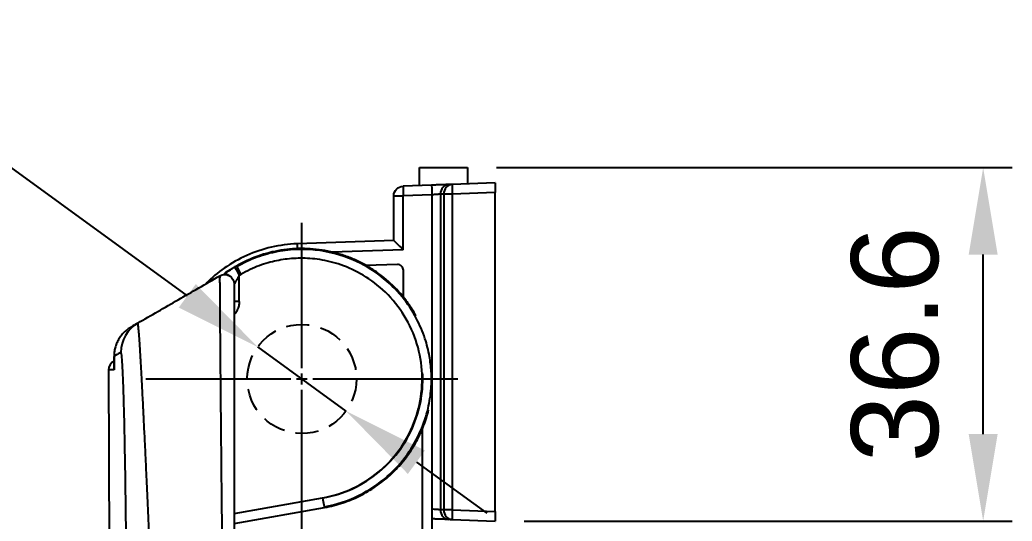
# Model space of a CAD drawing. Header units: millimetres. Extents: x 1301 to 1721, y -207 to 90.
# Drawn here: x 1509.68 to 1543.9, y 34.04 to 51.34 of the extents above; entities that cross this region are included whole.
import ezdxf

# ---------------------------------------------------------------- set-up
doc = ezdxf.new("R2010")
doc.units = ezdxf.units.MM
doc.linetypes.add('CENTER2', pattern=[28.575, 19.05, -3.175, 3.175, -3.175])
doc.linetypes.add('HIDDEN2', pattern=[4.7625, 3.175, -1.5875])
for name, color, linetype in [('Center', 1, 'CENTER2'), ('DIM', 5, 'Continuous'), ('hidden', 2, 'HIDDEN2')]:
    doc.layers.add(name, color=color, linetype=linetype)
doc.styles.get("Standard").update_dxf_attribs({"font": 'arial.ttf'})
doc.dimstyles.new('사본 Standard', dxfattribs={"dimtxt": 2.5, "dimasz": 3, "dimexe": 1, "dimexo": 1, "dimgap": 0.9, "dimtad": 1, "dimdec": 1, "dimdsep": 46, "dimtxsty": 'Standard', "dimcen": 0.09, "dimclrd": 3, "dimclre": 3, "dimclrt": 2, "dimadec": 0, "dimazin": 0, "dimtfac": 1, "dimtdec": 1, "dimtmove": 0, "dimatfit": 3, "dimfxl": 1.25, "dimtolj": 1, "dimtzin": 0, "dimarcsym": 1})

# ---------------------------------------------------------------- blocks, each defined once
blk = doc.blocks.new('*D27')
at = {"layer": 'Defpoints', "color": 0, "transparency": 16777216}
for p in [(1525.124, 46.237), (1542.904, 46.237), (1526.072, 34.042)]:
    blk.add_point(p, dxfattribs=at)
at = {"layer": 'DIM', "linetype": 'ByBlock', "lineweight": -2, "transparency": 16777216}
for p, q in [((1526.124, 46.237), (1543.904, 46.237)), ((1542.904, 37.042), (1542.904, 43.237)), ((1527.072, 34.042), (1543.904, 34.042))]:
    blk.add_line(p, q, dxfattribs=at)
at = {"layer": 'DIM', "transparency": 16777216}
for points in [[(1542.404, 43.237), (1543.404, 43.237), (1542.904, 46.237)], [(1542.404, 37.042), (1543.404, 37.042), (1542.904, 34.042)]]:
    blk.add_solid(points, dxfattribs=at)
at = {"layer": 'DIM', "transparency": 16777216, "insert": (1539.871, 40.139), "char_height": 3, "attachment_point": 5, "rotation": 90}
blk.add_mtext('\\A1;36.6', dxfattribs=at)
blk = doc.blocks.new('*D28')
at = {"layer": 'Defpoints', "color": 0, "transparency": 16777216}
for p in [(1517.882, 40.051), (1520.929, 37.838)]:
    blk.add_point(p, dxfattribs=at)
at = {"layer": 'DIM', "linetype": 'ByBlock', "lineweight": -2, "transparency": 16777216}
for p, q in [((1486.698, 62.705), (1515.455, 41.815)), ((1520.929, 37.838), (1517.882, 40.051)), ((1523.356, 36.074), (1525.783, 34.311))]:
    blk.add_line(p, q, dxfattribs=at)
at = {"layer": 'DIM', "transparency": 16777216}
for points in [[(1515.748, 42.219), (1515.161, 41.41), (1517.882, 40.051)], [(1523.65, 36.479), (1523.062, 35.67), (1520.929, 37.838)]]:
    blk.add_solid(points, dxfattribs=at)
at = {"layer": 'DIM', "transparency": 16777216, "insert": (1493.275, 61.778), "char_height": 3, "attachment_point": 5, "rotation": 324.0038}
blk.add_mtext('\\A1;∅3.8', dxfattribs=at)
blk = doc.blocks.new('*U29')
at = {"layer": 'Center', "color": 0, "transparency": 16777216}
for p, q in [((0, 0.377), (0, 5.383)), ((-5.383, 0), (-0.377, 0)), ((0.377, 0), (5.383, 0)), ((0, -5.383), (0, -0.377))]:
    blk.add_line(p, q, dxfattribs=at)
at = {"layer": 'Center', "color": 0, "linetype": 'Continuous', "transparency": 16777216}
for p, q in [((-0.188, 0), (0.188, 0)), ((0, -0.188), (0, 0.188))]:
    blk.add_line(p, q, dxfattribs=at)

msp = doc.modelspace()

# ---------------------------------------------------------------- linework, layer by layer
at = {"extrusion": (-1, -2.22045e-16, 0)}
for p, q in [((1523.458, 45.618), (1523.458, 46.237)), ((1523.458, 46.237), (1525.124, 46.237)), ((1525.124, 46.237), (1525.124, 45.676)), ((1523.881, 45.632), (1522.896, 45.598)), ((1524.588, 45.657), (1524.472, 45.653)), ((1526.072, 45.709), (1524.588, 45.657)), ((1526.072, 45.709), (1526.072, 45.376)), ((1522.574, 45.265), (1522.905, 45.265)), ((1523.89, 45.299), (1522.905, 45.265)), ((1522.905, 43.403), (1522.905, 45.265)), ((1523.89, 45.299), (1523.89, 39.051)), ((1524.302, 45.324), (1524.185, 45.32)), ((1524.185, 45.32), (1524.185, 34.431)), ((1524.302, 45.324), (1524.302, 34.427)), ((1524.594, 45.324), (1524.302, 45.324)), ((1526.072, 45.376), (1524.594, 45.324)), ((1524.594, 45.324), (1524.594, 34.427)), ((1526.072, 34.376), (1526.072, 45.376)), ((1522.574, 43.725), (1519.243, 43.608)), ((1522.905, 43.403), (1520.441, 43.317)), ((1517.155, 42.842), (1517.098, 42.809)), ((1522.701, 42.895), (1521.595, 42.857)), ((1517.305, 42.553), (1517.247, 42.52)), ((1517.247, 41.62), (1517.247, 42.52)), ((1522.908, 41.765), (1522.908, 42.695)), ((1517.247, 41.62), (1517.072, 41.62)), ((1512.737, 39.259), (1513.342, -102.722)), ((1523.905, 33.06), (1523.905, 38.945)), ((1523.569, 33.039), (1523.569, 37.255)), ((1517.072, 34.305), (1520.112, 34.841)), ((1517.072, 33.964), (1520.187, 34.513)), ((1524.302, 34.427), (1524.185, 34.431)), ((1524.594, 34.427), (1524.302, 34.427)), ((1524.594, 34.427), (1526.072, 34.376)), ((1526.072, 34.376), (1526.072, 34.042)), ((1524.588, 34.094), (1524.472, 34.098)), ((1524.588, 34.094), (1526.072, 34.042))]:
    msp.add_line(p, q, dxfattribs=at)
at = {"extrusion": (0, 0, -1)}
for centre, start, end in [((-1522.908, 45.265), 0, 88), ((-1516.739, 42.216), 60, 180)]:
    msp.add_arc(centre, 0.333, start, end, dxfattribs=at)
for centre, radius, start, end in [((1522.708, 42.695), 0.2, 0, 92), ((1513.071, 39.261), 0.333, 115.6913, 180.2438)]:
    msp.add_arc(centre, radius, start, end)
for centre, major_axis, ratio, start_param, end_param in [((1522.908, 45.265), (0.012, -0.333), 0.008721, 3.141593, 4.712084), ((1523.893, 45.299), (0.012, -0.333), 0.008721, 3.141593, 4.712087), ((1524.483, 45.32), (0.012, -0.333), 0.894318, 3.141593, 4.681167), ((1524.6, 45.324), (0.012, -0.333), 0.894318, 3.141593, 4.681169), ((1524.6, 45.324), (0.012, -0.333), 0.017442, 3.141593, 4.71178), ((1519.254, 43.275), (0.012, -0.333), 0.008721, 3.141593, 4.193871), ((1522.908, 43.403), (-0.333, 0.322), 0.004361, 6.283184, 7.849466), ((1517.265, 42.52), (0.167, -0.289), 0.04534, 3.141593, 4.686218), ((1517.322, 42.553), (-0.167, 0.289), 0.04534, 0, 1.544625), ((1514.331, 39.864), (-0.583, 1.01), 0.999825, 0, 1.048887), ((1520.129, 34.841), (0.058, -0.328), 0.051543, 4.703301, 6.283185), ((1524.483, 34.431), (-0.012, -0.333), 0.894318, 4.743609, 6.283185), ((1524.6, 34.427), (0.012, 0.333), 0.894318, 1.602016, 3.141593), ((1524.6, 34.427), (-0.012, -0.333), 0.017442, 4.712998, 6.283185)]:
    msp.add_ellipse(centre, major_axis=major_axis, ratio=ratio, start_param=start_param, end_param=end_param)
for points, degree, knots in [([(1524.472, 45.653), (1524.47, 45.653), (1524.468, 45.653), (1524.465, 45.653), (1524.461, 45.653), (1524.458, 45.653), (1524.454, 45.652), (1524.451, 45.652), (1524.447, 45.652), (1524.443, 45.652), (1524.439, 45.652), (1524.435, 45.652), (1524.431, 45.652), (1524.426, 45.651), (1524.422, 45.651), (1524.418, 45.651), (1524.413, 45.651), (1524.409, 45.651), (1524.404, 45.651), (1524.399, 45.65), (1524.394, 45.65), (1524.389, 45.65), (1524.384, 45.65), (1524.379, 45.65), (1524.374, 45.65), (1524.368, 45.649), (1524.363, 45.649), (1524.357, 45.649), (1524.352, 45.649), (1524.346, 45.649), (1524.34, 45.648), (1524.334, 45.648), (1524.328, 45.648), (1524.322, 45.648), (1524.316, 45.648), (1524.309, 45.647), (1524.303, 45.647), (1524.296, 45.647), (1524.29, 45.647), (1524.283, 45.646), (1524.276, 45.646), (1524.269, 45.646), (1524.262, 45.646), (1524.255, 45.645), (1524.248, 45.645), (1524.241, 45.645), (1524.233, 45.645), (1524.226, 45.644), (1524.218, 45.644), (1524.211, 45.644), (1524.203, 45.644), (1524.195, 45.643), (1524.187, 45.643), (1524.179, 45.643), (1524.171, 45.642), (1524.163, 45.642), (1524.155, 45.642), (1524.147, 45.642), (1524.138, 45.641), (1524.13, 45.641), (1524.123, 45.641), (1524.116, 45.641), (1524.109, 45.64), (1524.101, 45.64), (1524.093, 45.64), (1524.085, 45.639), (1524.076, 45.639), (1524.067, 45.639), (1524.057, 45.639), (1524.047, 45.638), (1524.037, 45.638), (1524.026, 45.637), (1524.015, 45.637), (1524.003, 45.637), (1523.991, 45.636), (1523.979, 45.636), (1523.966, 45.635), (1523.953, 45.635), (1523.939, 45.634), (1523.925, 45.634), (1523.911, 45.633), (1523.896, 45.633), (1523.886, 45.633), (1523.881, 45.632)], 3, [0, 0, 0, 0, 0.00985, 0.019751, 0.029703, 0.039706, 0.049759, 0.059863, 0.070017, 0.080221, 0.090476, 0.10078, 0.111134, 0.121537, 0.131989, 0.142491, 0.153041, 0.16364, 0.174287, 0.184982, 0.195725, 0.206516, 0.217354, 0.228239, 0.239172, 0.25015, 0.261175, 0.272247, 0.283364, 0.294528, 0.305739, 0.316997, 0.328301, 0.339652, 0.35105, 0.362495, 0.373987, 0.385526, 0.397112, 0.408746, 0.420427, 0.432155, 0.443931, 0.455754, 0.467625, 0.479543, 0.491509, 0.503523, 0.515585, 0.527695, 0.539852, 0.552058, 0.564313, 0.576615, 0.588966, 0.601366, 0.613814, 0.626312, 0.638858, 0.651453, 0.661005, 0.671067, 0.681639, 0.692721, 0.704313, 0.716415, 0.729028, 0.742152, 0.755788, 0.769934, 0.784591, 0.799758, 0.815435, 0.831622, 0.848317, 0.865519, 0.883227, 0.901439, 0.920154, 0.939371, 0.959085, 0.979296, 1, 1, 1, 1]), ([(1524.185, 45.32), (1524.184, 45.32), (1524.183, 45.32), (1524.18, 45.32), (1524.177, 45.319), (1524.175, 45.319), (1524.172, 45.319), (1524.169, 45.319), (1524.166, 45.319), (1524.163, 45.318), (1524.16, 45.318), (1524.157, 45.318), (1524.153, 45.318), (1524.15, 45.317), (1524.146, 45.317), (1524.143, 45.317), (1524.139, 45.317), (1524.135, 45.316), (1524.131, 45.316), (1524.127, 45.316), (1524.123, 45.316), (1524.119, 45.315), (1524.114, 45.315), (1524.11, 45.315), (1524.105, 45.314), (1524.101, 45.314), (1524.096, 45.314), (1524.091, 45.313), (1524.086, 45.313), (1524.081, 45.313), (1524.076, 45.312), (1524.071, 45.312), (1524.066, 45.312), (1524.061, 45.311), (1524.056, 45.311), (1524.051, 45.311), (1524.046, 45.31), (1524.041, 45.31), (1524.035, 45.309), (1524.029, 45.309), (1524.022, 45.308), (1524.016, 45.308), (1524.009, 45.307), (1524.001, 45.307), (1523.994, 45.306), (1523.986, 45.306), (1523.978, 45.305), (1523.969, 45.305), (1523.96, 45.304), (1523.951, 45.303), (1523.941, 45.303), (1523.932, 45.302), (1523.922, 45.301), (1523.911, 45.301), (1523.901, 45.3), (1523.893, 45.299), (1523.89, 45.299)], 3, [0, 0, 0, 0, 0.014513, 0.029117, 0.043813, 0.0586, 0.073479, 0.088449, 0.103511, 0.118664, 0.133909, 0.149245, 0.164673, 0.180193, 0.195804, 0.211507, 0.227302, 0.243188, 0.259166, 0.275236, 0.291397, 0.30765, 0.323995, 0.340432, 0.35696, 0.37358, 0.390292, 0.407095, 0.423991, 0.440978, 0.458057, 0.475228, 0.49249, 0.506766, 0.521751, 0.537443, 0.553843, 0.570952, 0.588769, 0.607294, 0.626527, 0.646468, 0.667117, 0.688475, 0.71054, 0.733314, 0.756796, 0.780986, 0.805884, 0.831491, 0.857805, 0.884828, 0.912559, 0.940998, 0.970145, 1, 1, 1, 1]), ([(1519.243, 43.608), (1518.944, 43.598), (1518.647, 43.559), (1518.065, 43.424), (1517.78, 43.329), (1517.235, 43.086), (1516.974, 42.939), (1516.508, 42.613), (1516.3, 42.439), (1516.109, 42.248)], 3, [0, 0, 0, 0, 0.256197, 0.256197, 0.512394, 0.512394, 0.76859, 0.76859, 1, 1, 1, 1]), ([(1523.341, 41.127), (1523.32, 41.164), (1523.299, 41.201), (1523.235, 41.309), (1523.19, 41.38), (1523.121, 41.483), (1523.086, 41.534), (1523.044, 41.593), (1523.022, 41.622), (1523.011, 41.636), (1523.006, 41.644), (1523.003, 41.647), (1523.002, 41.649), (1523.001, 41.65), (1523.001, 41.65), (1523.001, 41.651), (1523.001, 41.651), (1523.001, 41.651), (1522.837, 41.868), (1522.653, 42.071), (1522.353, 42.348), (1522.249, 42.435), (1522.033, 42.6), (1521.809, 42.756), (1521.573, 42.891), (1521.33, 43.014), (1521.207, 43.071), (1520.954, 43.172), (1520.826, 43.217), (1520.566, 43.294), (1520.434, 43.328), (1520.168, 43.382), (1520.033, 43.403), (1519.764, 43.432), (1519.628, 43.441), (1519.357, 43.446), (1519.221, 43.443), (1518.95, 43.423), (1518.815, 43.408), (1518.547, 43.364), (1518.414, 43.336), (1518.151, 43.268), (1518.022, 43.229), (1517.638, 43.092), (1517.39, 42.977), (1517.155, 42.842)], 3, [0, 0, 0, 0, 0.014636, 0.014636, 0.043617, 0.043617, 0.058108, 0.065353, 0.068975, 0.070787, 0.071692, 0.072145, 0.072372, 0.072485, 0.072542, 0.07257, 0.07257, 0.072598, 0.072598, 0.188523, 0.188523, 0.246486, 0.246486, 0.304449, 0.362411, 0.362411, 0.420374, 0.420374, 0.478336, 0.478336, 0.536299, 0.536299, 0.594262, 0.594262, 0.652224, 0.652224, 0.710187, 0.710187, 0.76815, 0.76815, 0.826112, 0.826112, 0.884075, 0.884075, 1, 1, 1, 1]), ([(1520.176, 34.538), (1520.604, 34.616), (1521.369, 34.865), (1522.347, 35.517), (1523.052, 36.297), (1523.513, 37.111), (1523.77, 37.888), (1523.876, 38.581), (1523.88, 39.185), (1523.812, 39.763), (1523.656, 40.386), (1523.356, 41.089), (1522.863, 41.832), (1522.133, 42.542), (1521.146, 43.122), (1520.145, 43.392), (1519.264, 43.434), (1518.558, 43.358), (1517.842, 43.16), (1517.387, 42.947), (1517.163, 42.818)], 3, [0, 0, 0, 0, 0.081536, 0.15574, 0.222619, 0.282151, 0.334325, 0.379129, 0.416554, 0.450092, 0.490842, 0.539613, 0.596393, 0.661154, 0.733855, 0.814466, 0.857854, 0.903234, 0.950613, 1, 1, 1, 1]), ([(1517.098, 42.809), (1517.096, 42.807), (1517.092, 42.805), (1517.086, 42.802), (1517.08, 42.798), (1517.074, 42.795), (1517.069, 42.792), (1517.063, 42.788), (1517.057, 42.785), (1517.051, 42.781), (1517.045, 42.778), (1517.04, 42.775), (1517.034, 42.772), (1517.028, 42.768), (1517.023, 42.765), (1517.017, 42.762), (1517.012, 42.759), (1517.006, 42.756), (1517.001, 42.752), (1516.996, 42.749), (1516.99, 42.746), (1516.985, 42.743), (1516.98, 42.74), (1516.974, 42.737), (1516.969, 42.734), (1516.964, 42.731), (1516.959, 42.728), (1516.954, 42.725), (1516.949, 42.722), (1516.944, 42.72), (1516.939, 42.717), (1516.934, 42.714), (1516.929, 42.711), (1516.924, 42.708), (1516.92, 42.706), (1516.915, 42.703), (1516.91, 42.7), (1516.906, 42.697), (1516.901, 42.695), (1516.897, 42.692), (1516.892, 42.69), (1516.888, 42.687), (1516.883, 42.684), (1516.879, 42.682), (1516.875, 42.679), (1516.87, 42.677), (1516.866, 42.675), (1516.862, 42.672), (1516.858, 42.67), (1516.854, 42.667), (1516.85, 42.665), (1516.846, 42.663), (1516.842, 42.66), (1516.838, 42.658), (1516.828, 42.652), (1516.819, 42.647), (1516.812, 42.643)], 3, [0, 0, 0, 0, 0.020247, 0.040381, 0.060403, 0.080312, 0.100109, 0.119793, 0.139364, 0.158822, 0.178168, 0.197401, 0.216521, 0.235528, 0.254421, 0.273201, 0.291867, 0.31042, 0.328858, 0.347182, 0.365392, 0.383487, 0.401468, 0.419335, 0.437087, 0.454726, 0.472252, 0.489664, 0.506963, 0.524149, 0.541223, 0.558184, 0.575032, 0.591768, 0.608392, 0.624903, 0.641303, 0.65759, 0.673766, 0.68983, 0.705782, 0.721622, 0.737351, 0.752967, 0.768473, 0.783866, 0.799148, 0.814319, 0.829377, 0.844324, 0.859159, 0.873882, 0.888494, 0.902993, 0.917381, 1, 1, 1, 1]), ([(1516.572, 42.505), (1516.572, 42.505), (1516.571, 42.491), (1516.57, 42.43), (1516.57, 42.362), (1516.57, 42.279), (1516.571, 42.23), (1516.571, 42.062), (1516.572, 41.92), (1516.573, 41.663), (1516.574, 41.57), (1516.575, 41.368), (1516.577, 41.151), (1516.579, 40.905), (1516.58, 40.644), (1516.582, 40.507), (1516.585, 40.072), (1516.588, 39.753), (1516.592, 39.236), (1516.594, 39.056), (1516.597, 38.685), (1516.6, 38.3), (1516.604, 37.891), (1516.607, 37.576), (1516.609, 37.416), (1516.61, 37.225), (1516.611, 37.129), (1516.612, 37.081), (1516.612, 37.057), (1516.612, 37.045), (1516.612, 37.039), (1516.612, 37.036), (1516.612, 37.034), (1516.612, 37.034), (1516.612, 37.033), (1516.612, 37.033), (1516.612, 37.033), (1516.612, 37.033), (1516.612, 37.033), (1516.615, 36.727), (1516.618, 36.408), (1516.625, 35.743), (1516.628, 35.398), (1516.635, 34.684), (1516.639, 34.315), (1516.647, 33.553), (1516.651, 33.161), (1516.663, 31.952), (1516.672, 31.105), (1516.683, 30.003), (1516.685, 29.78), (1516.69, 29.332), (1516.692, 29.105), (1516.7, 28.421), (1516.705, 27.957), (1516.71, 27.489)], 3, [0, 0, 0, 0, 0.03125, 0.0625, 0.09375, 0.09375, 0.125, 0.125, 0.1875, 0.1875, 0.21875, 0.21875, 0.25, 0.28125, 0.28125, 0.3125, 0.3125, 0.375, 0.375, 0.40625, 0.40625, 0.4375, 0.46875, 0.46875, 0.484375, 0.492187, 0.496094, 0.498047, 0.499023, 0.499512, 0.499756, 0.499878, 0.499939, 0.499969, 0.499985, 0.499992, 0.499996, 0.499996, 0.5, 0.5, 0.5625, 0.5625, 0.625, 0.625, 0.6875, 0.6875, 0.75, 0.75, 0.875, 0.875, 0.90625, 0.90625, 0.9375, 0.9375, 1, 1, 1, 1]), ([(1516.982, 42.736), (1516.964, 42.724), (1516.926, 42.7), (1516.88, 42.669), (1516.848, 42.647), (1516.832, 42.636), (1516.823, 42.63), (1516.819, 42.627), (1516.817, 42.626), (1516.816, 42.625), (1516.816, 42.625), (1516.816, 42.625), (1516.815, 42.624), (1516.815, 42.624), (1516.815, 42.624), (1516.815, 42.624), (1516.78, 42.599), (1516.744, 42.574), (1516.709, 42.547)], 3, [0, 0, 0, 0, 0.130952, 0.266233, 0.333874, 0.367694, 0.384605, 0.39306, 0.397287, 0.399401, 0.400458, 0.400986, 0.401251, 0.401383, 0.401383, 0.401515, 0.401515, 1, 1, 1, 1]), ([(1516.813, 42.644), (1516.802, 42.637), (1516.782, 42.625), (1516.763, 42.611), (1516.756, 42.599), (1516.764, 42.583), (1516.8, 42.564), (1516.87, 42.53), (1516.916, 42.499), (1516.94, 42.482)], 3, [0, 0, 0, 0, 0.102741, 0.212294, 0.322403, 0.432042, 0.643154, 0.834552, 1, 1, 1, 1]), ([(1517.247, 42.52), (1517.246, 42.518), (1517.244, 42.513), (1517.24, 42.507), (1517.236, 42.501), (1517.233, 42.495), (1517.23, 42.489), (1517.226, 42.484), (1517.223, 42.478), (1517.221, 42.473), (1517.218, 42.469), (1517.215, 42.464), (1517.213, 42.46), (1517.211, 42.456), (1517.208, 42.452), (1517.207, 42.449), (1517.205, 42.446), (1517.203, 42.443), (1517.201, 42.44), (1517.2, 42.438), (1517.196, 42.43), (1517.188, 42.417), (1517.178, 42.399), (1517.168, 42.383), (1517.157, 42.363), (1517.144, 42.34), (1517.129, 42.315), (1517.116, 42.293), (1517.108, 42.278), (1517.102, 42.268), (1517.099, 42.263), (1517.096, 42.258), (1517.093, 42.253), (1517.091, 42.249), (1517.088, 42.244), (1517.086, 42.241), (1517.084, 42.237), (1517.082, 42.234), (1517.08, 42.231), (1517.079, 42.228), (1517.077, 42.225), (1517.076, 42.223), (1517.075, 42.221), (1517.074, 42.22), (1517.073, 42.218), (1517.073, 42.217), (1517.072, 42.217), (1517.072, 42.216), (1517.072, 42.216), (1517.072, 42.216)], 3, [0, 0, 0, 0, 0.01843, 0.036169, 0.053215, 0.069569, 0.08523, 0.1002, 0.114477, 0.128062, 0.140954, 0.153155, 0.164663, 0.175479, 0.185603, 0.195035, 0.203774, 0.211822, 0.219177, 0.22584, 0.23181, 0.284786, 0.334285, 0.380312, 0.422874, 0.503466, 0.576959, 0.643476, 0.703181, 0.721924, 0.740152, 0.757878, 0.775114, 0.791875, 0.808174, 0.824029, 0.839457, 0.854477, 0.869111, 0.88338, 0.897309, 0.910923, 0.924252, 0.937324, 0.950172, 0.962828, 0.975327, 0.987705, 1, 1, 1, 1]), ([(1517.247, 41.62), (1517.247, 41.601), (1517.246, 41.563), (1517.238, 41.502), (1517.223, 41.434), (1517.197, 41.36), (1517.156, 41.279), (1517.117, 41.222), (1517.093, 41.193), (1517.093, 41.192)], 3, [0, 0, 0, 0, 0.165865, 0.33173, 0.497595, 0.66346, 0.829325, 0.99519, 1, 1, 1, 1]), ([(1514.445, 26.148), (1514.432, 26.484), (1514.419, 26.817), (1514.394, 27.475), (1514.381, 27.801), (1514.355, 28.442), (1514.343, 28.759), (1514.318, 29.381), (1514.305, 29.688), (1514.281, 30.29), (1514.269, 30.585), (1514.244, 31.164), (1514.233, 31.448), (1514.197, 32.282), (1514.175, 32.813), (1514.142, 33.57), (1514.131, 33.815), (1514.11, 34.293), (1514.099, 34.525), (1514.079, 34.976), (1514.069, 35.194), (1514.049, 35.616), (1514.04, 35.82), (1514.021, 36.214), (1514.012, 36.404), (1513.995, 36.769), (1513.986, 36.945), (1513.969, 37.282), (1513.961, 37.444), (1513.95, 37.676), (1513.944, 37.79), (1513.938, 37.918), (1513.934, 37.98), (1513.933, 38.012), (1513.932, 38.027), (1513.932, 38.035), (1513.931, 38.039), (1513.931, 38.041), (1513.931, 38.042), (1513.931, 38.042), (1513.931, 38.042), (1513.931, 38.042), (1513.931, 38.043), (1513.919, 38.276), (1513.908, 38.497), (1513.886, 38.911), (1513.875, 39.105), (1513.855, 39.462), (1513.846, 39.626), (1513.828, 39.925), (1513.82, 40.059), (1513.804, 40.297), (1513.797, 40.401), (1513.784, 40.577), (1513.778, 40.65), (1513.767, 40.766), (1513.762, 40.808), (1513.754, 40.863), (1513.75, 40.876), (1513.748, 40.874)], 3, [0, 0, 0, 0, 0.03125, 0.03125, 0.0625, 0.0625, 0.09375, 0.09375, 0.125, 0.125, 0.15625, 0.15625, 0.1875, 0.1875, 0.25, 0.25, 0.28125, 0.28125, 0.3125, 0.3125, 0.34375, 0.34375, 0.375, 0.375, 0.40625, 0.40625, 0.4375, 0.4375, 0.46875, 0.46875, 0.484375, 0.492188, 0.496094, 0.498047, 0.499023, 0.499512, 0.499756, 0.499878, 0.499939, 0.499969, 0.499985, 0.499985, 0.5, 0.5, 0.5625, 0.5625, 0.625, 0.625, 0.6875, 0.6875, 0.75, 0.75, 0.8125, 0.8125, 0.875, 0.875, 0.9375, 0.9375, 1, 1, 1, 1]), ([(1513.389, 40.657), (1513.389, 40.656), (1513.388, 40.656), (1513.347, 40.625), (1513.309, 40.591), (1513.236, 40.519), (1513.201, 40.48), (1513.138, 40.398), (1513.109, 40.354), (1513.057, 40.263), (1513.034, 40.216), (1512.994, 40.12), (1512.978, 40.071), (1512.952, 39.971), (1512.942, 39.921), (1512.93, 39.822), (1512.927, 39.772), (1512.927, 39.723)], 3, [0, 0, 0, 0, 0.002814, 0.002814, 0.145269, 0.145269, 0.287724, 0.287724, 0.430179, 0.430179, 0.572634, 0.572634, 0.71509, 0.71509, 0.857545, 0.857545, 1, 1, 1, 1]), ([(1520.132, 34.841), (1520.503, 34.907), (1521.194, 35.129), (1522.104, 35.707), (1522.842, 36.503), (1523.35, 37.458), (1523.566, 38.372), (1523.581, 38.947), (1523.569, 39.161)], 3, [0, 0, 0, 0, 0.178564, 0.357129, 0.535693, 0.714258, 0.892822, 1, 1, 1, 1]), ([(1523.905, 38.945), (1523.905, 38.992), (1523.905, 39.049), (1523.901, 39.144), (1523.9, 39.174), (1523.898, 39.205)], 3, [0, 0, 0, 0, 0.705468, 0.705468, 1, 1, 1, 1]), ([(1520.187, 34.513), (1520.401, 34.551), (1520.612, 34.604), (1520.918, 34.705), (1521.019, 34.742), (1521.216, 34.824), (1521.313, 34.867), (1521.597, 35.009), (1521.779, 35.116), (1522.036, 35.292), (1522.12, 35.354), (1522.281, 35.482), (1522.36, 35.549), (1522.587, 35.756), (1522.728, 35.903), (1522.922, 36.135), (1522.984, 36.214), (1523.101, 36.375), (1523.157, 36.458), (1523.316, 36.709), (1523.41, 36.882), (1523.532, 37.147), (1523.57, 37.237), (1523.639, 37.417), (1523.671, 37.508), (1523.728, 37.689), (1523.753, 37.78), (1523.775, 37.87)], 3, [0, 0, 0, 0, 0.117758, 0.117758, 0.176637, 0.176637, 0.235516, 0.235516, 0.353274, 0.353274, 0.412153, 0.412153, 0.471032, 0.471032, 0.588789, 0.588789, 0.647668, 0.647668, 0.706547, 0.706547, 0.824305, 0.824305, 0.883184, 0.883184, 0.942063, 0.942063, 1, 1, 1, 1]), ([(1524.185, 34.431), (1524.171, 34.432), (1524.137, 34.435), (1524.066, 34.44), (1523.981, 34.445), (1523.92, 34.45), (1523.89, 34.452)], 3, [0, 0, 0, 0, 0.248003, 0.499575, 0.751319, 1, 1, 1, 1]), ([(1524.472, 34.098), (1524.43, 34.1), (1524.369, 34.102), (1524.307, 34.104), (1524.15, 34.109), (1524.061, 34.112), (1523.973, 34.115), (1523.881, 34.119)], 2, [0, 0, 0, 0.25, 0.25, 0.5, 0.75, 0.75, 1, 1, 1])]:
    msp.add_open_spline(points, degree=degree, knots=knots)
for points, degree in [([(1522.574, 43.725), (1522.574, 45.265)], 1), ([(1520.112, 34.841), (1520.479, 34.906), (1521.166, 35.127), (1522.065, 35.693), (1522.799, 36.474), (1523.311, 37.411), (1523.571, 38.448), (1523.561, 39.517), (1523.283, 40.549), (1522.75, 41.482), (1522.018, 42.227), (1521.228, 42.716), (1520.462, 42.994), (1519.758, 43.113), (1519.12, 43.117), (1518.537, 43.038), (1517.942, 42.871), (1517.518, 42.676), (1517.305, 42.553)], 3), ([(1513.748, 40.874), (1514.206, 41.139), (1515.134, 41.675), (1516.088, 42.226), (1516.572, 42.505)], 3), ([(1517.072, 42.216), (1517.072, 42.216), (1517.072, 42.074), (1517.072, 41.416), (1517.072, 40.329), (1517.072, 38.741), (1517.072, 36.853), (1517.072, 34.995), (1517.072, 33.259), (1517.072, 31.54), (1517.072, 29.673), (1517.072, 28.248), (1517.072, 27.498)], 3), ([(1513.626, 40.793), (1513.389, 40.657)], 1), ([(1513.748, 40.874), (1513.715, 40.855), (1513.655, 40.82), (1513.576, 40.775), (1513.531, 40.749), (1513.511, 40.737)], 3), ([(1513.164, 39.862), (1513.132, 39.843), (1513.071, 39.807), (1512.992, 39.761), (1512.948, 39.735), (1512.927, 39.723)], 3), ([(1512.929, 39.259), (1512.928, 39.414), (1512.928, 39.569), (1512.927, 39.723)], 3), ([(1512.927, 39.723), (1512.929, 39.257)], 1), ([(1513.38, 26.182), (1513.38, 27.218), (1513.376, 29.189), (1513.362, 31.905), (1513.34, 34.188), (1513.315, 35.961), (1513.289, 37.315), (1513.263, 38.303), (1513.239, 38.993), (1513.216, 39.464), (1513.192, 39.783), (1513.174, 39.867), (1513.164, 39.862)], 3), ([(1512.929, 39.259), (1512.801, 39.259), (1512.737, 39.259), (1512.737, 39.259)], 3)]:
    msp.add_open_spline(points, degree=degree)
at = {"layer": 'hidden', "ltscale": 0.25}
msp.add_circle((1519.405, 38.945), 1.883, dxfattribs=at)

# ---------------------------------------------------------------- block references
at = {"layer": 'Center'}
msp.add_blockref('*U29', (1519.405, 38.945), dxfattribs=at)

# ---------------------------------------------------------------- dimensions: what is measured, and where the dimension line sits
at = {"layer": 'DIM'}
dim = msp.add_diameter_dim_2p(p1=(1520.929, 37.838), p2=(1517.882, 40.051), dimstyle='사본 Standard', override={"dimtxt": 3, "dimgap": 1.5, "dimcen": 0, "dimclrd": 256, "dimclre": 256, "dimclrt": 256}, dxfattribs=at)
dim.commit()
dim.dimension.update_dxf_attribs({"geometry": '*D28', "text_midpoint": (1491.443, 59.257), "dimtype": 163})
dim = msp.add_linear_dim(base=(1542.904, 46.237), p1=(1526.072, 34.042), p2=(1525.124, 46.237), angle=90, text='36.6', dimstyle='사본 Standard', override={"dimtxt": 3, "dimgap": 1.5, "dimcen": 0, "dimclrd": 256, "dimclre": 256, "dimclrt": 256, "dimtofl": 0}, dxfattribs=at)
dim.commit()
dim.dimension.update_dxf_attribs({"geometry": '*D27', "text_midpoint": (1539.871, 40.139)})

doc.saveas('drawing.dxf')
